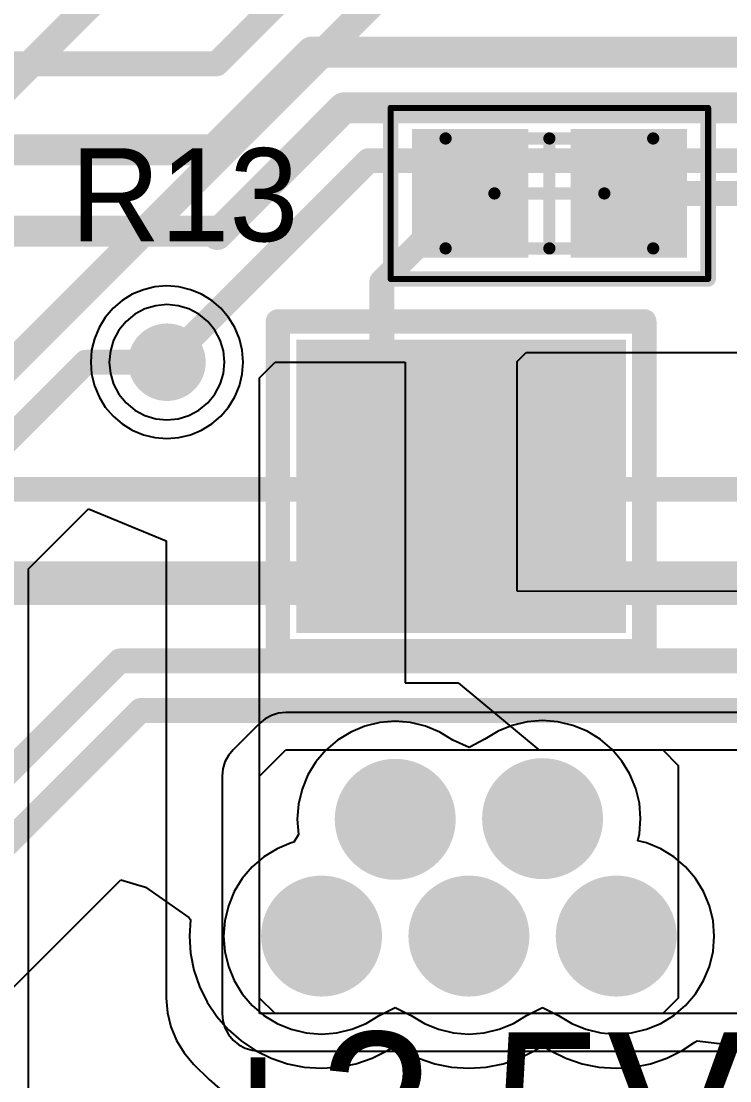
# Model space of a CAD drawing. Header units: millimetres. Extents: x 5.97 to 14.78, y 3.86 to 11.35.
# Drawn here: x 9.3382 to 9.5666, y 6.9883 to 7.3299 of the extents above; entities that cross this region are included whole.
import ezdxf

# ---------------------------------------------------------------- set-up
doc = ezdxf.new("R2010")
doc.units = ezdxf.units.MM
doc.header["$MEASUREMENT"] = 0
for name, color, linetype in [('BottomLayer', 5, 'Continuous'), ('Mechanical13', 56, 'Continuous'), ('Mechanical15', 56, 'Continuous'), ('Mechanical8', 56, 'Continuous'), ('MidLayer1', 16, 'Continuous'), ('MidLayer2', 76, 'Continuous'), ('MultiLayer', 9, 'Continuous'), ('TopLayer', 1, 'Continuous'), ('TopOverlay', 2, 'Continuous'), ('TopPaste', 8, 'Continuous'), ('TopSolder', 216, 'Continuous')]:
    doc.layers.add(name, color=color, linetype=linetype)

# ---------------------------------------------------------------- blocks, each defined once
blk = doc.blocks.new('2___S______NC_176')
at = {"layer": 'Mechanical15', "const_width": 0.00787}
for points in [[(-0.05906, 0.05315), (-0.05906, -0.05315)], [(0.05906, 0.05315), (-0.05709, 0.05315)], [(0.05906, 0.05315), (0.05906, -0.05118)], [(0.05906, -0.05118), (0.05906, -0.05315)], [(0.05906, -0.05315), (-0.05906, -0.05315)]]:
    blk.add_lwpolyline(points, dxfattribs=at)
at = {"layer": 'Mechanical15', "const_width": 0.00394}
for points in [[(-0.06102, 0.05315, 1), (-0.05709, 0.05315, 1)], [(-0.05906, 0.05315, 1), (-0.05512, 0.05315, 1)], [(0.05709, 0.05315, 1), (0.06102, 0.05315, 1)], [(0.05709, 0.05315, 1), (0.06102, 0.05315, 1)], [(0.05709, -0.05118, 1), (0.06102, -0.05118, 1)], [(0.05709, -0.05118, 1), (0.06102, -0.05118, 1)], [(-0.06102, -0.05315, 1), (-0.05709, -0.05315, 1)], [(-0.06102, -0.05315, 1), (-0.05709, -0.05315, 1)], [(0.05709, -0.05315, 1), (0.06102, -0.05315, 1)], [(0.05709, -0.05315, 1), (0.06102, -0.05315, 1)]]:
    blk.add_lwpolyline(points, format="xyb", close=True, dxfattribs=at)
at = {"layer": 'Mechanical8', "const_width": 0.00787}
for points in [[(-0.05906, 0.05315), (-0.05906, -0.05315)], [(0.05906, 0.05315), (-0.05906, 0.05315)], [(0.05906, 0.05315), (0.05906, -0.05315)], [(0.05906, -0.05315), (-0.05906, -0.05315)]]:
    blk.add_lwpolyline(points, dxfattribs=at)
at = {"layer": 'Mechanical8', "const_width": 0.00394}
for points in [[(-0.06102, 0.05315, 1), (-0.05709, 0.05315, 1)], [(-0.06102, 0.05315, 1), (-0.05709, 0.05315, 1)], [(0.05709, 0.05315, 1), (0.06102, 0.05315, 1)], [(0.05709, 0.05315, 1), (0.06102, 0.05315, 1)], [(-0.06102, -0.05315, 1), (-0.05709, -0.05315, 1)], [(-0.06102, -0.05315, 1), (-0.05709, -0.05315, 1)], [(0.05709, -0.05315, 1), (0.06102, -0.05315, 1)], [(0.05709, -0.05315, 1), (0.06102, -0.05315, 1)]]:
    blk.add_lwpolyline(points, format="xyb", close=True, dxfattribs=at)
at = {"layer": 'TopLayer'}
for points in [[(-0.04528, -0.03937), (-0.00591, -0.03937), (-0.04528, 0.03937), (-0.00591, 0.03937)], [(0.00591, -0.03937), (0.04528, -0.03937), (0.00591, 0.03937), (0.04528, 0.03937)]]:
    blk.add_solid(points, dxfattribs=at)
at = {"layer": 'TopPaste'}
blk.add_solid([(-0.042, -0.036), (0.042, -0.036), (-0.042, 0.036), (0.042, 0.036)], dxfattribs=at)
at = {"layer": 'TopSolder'}
for points in [[(-0.05315, -0.04724), (0.05315, -0.04724), (-0.05315, 0.04724), (0.05315, 0.04724)], [(-0.04778, -0.04187), (-0.00341, -0.04187), (-0.04778, 0.04187), (-0.00341, 0.04187)], [(0.00341, -0.04187), (0.04778, -0.04187), (0.00341, 0.04187), (0.04778, 0.04187)]]:
    blk.add_solid(points, dxfattribs=at)
blk = doc.blocks.new('0603R_233')
at = {"layer": 'Mechanical13', "const_width": 0.00394}
for points in [[(-0.03346, 0.01772), (-0.03346, -0.01772)], [(0.03346, 0.01772), (-0.03346, 0.01772)], [(0.03346, 0.01772), (0.03346, -0.01772)], [(0.03346, -0.01772), (-0.03346, -0.01772)]]:
    blk.add_lwpolyline(points, dxfattribs=at)
at = {"layer": 'Mechanical13', "const_width": 0.00197}
for points in [[(-0.03445, 0.01772, 1), (-0.03248, 0.01772, 1)], [(-0.03445, 0.01772, 1), (-0.03248, 0.01772, 1)], [(0.03248, 0.01772, 1), (0.03445, 0.01772, 1)], [(0.03248, 0.01772, 1), (0.03445, 0.01772, 1)], [(-0.03445, -0.01772, 1), (-0.03248, -0.01772, 1)], [(-0.03445, -0.01772, 1), (-0.03248, -0.01772, 1)], [(0.03248, -0.01772, 1), (0.03445, -0.01772, 1)], [(0.03248, -0.01772, 1), (0.03445, -0.01772, 1)]]:
    blk.add_lwpolyline(points, format="xyb", close=True, dxfattribs=at)
at = {"layer": 'Mechanical15'}
for points, const_width in [([(-0.05118, 0.02756), (-0.05118, -0.02756)], 0.00197), ([(0.05118, 0.02756), (-0.05118, 0.02756)], 0.00197), ([(0.05118, 0.02756), (0.05118, -0.02756)], 0.00197), ([(0, 0.01772), (0, -0.01772)], 0.00394), ([(0.01772, 0), (-0.01772, 0)], 0.00394), ([(0.05118, -0.02756), (-0.05118, -0.02756)], 0.00197)]:
    blk.add_lwpolyline(points, dxfattribs=dict(at, const_width=const_width))
for points, const_width in [([(-0.05167, 0.02756, 1), (-0.05069, 0.02756, 1)], 0.000984), ([(-0.05167, 0.02756, 1), (-0.05069, 0.02756, 1)], 0.000984), ([(0.05069, 0.02756, 1), (0.05167, 0.02756, 1)], 0.000984), ([(0.05069, 0.02756, 1), (0.05167, 0.02756, 1)], 0.000984), ([(-0.00098, 0.01772, 1), (0.00098, 0.01772, 1)], 0.00197), ([(-0.0187, 0, 1), (-0.01673, 0, 1)], 0.00197), ([(0.01673, 0, 1), (0.0187, 0, 1)], 0.00197), ([(-0.00098, -0.01772, 1), (0.00098, -0.01772, 1)], 0.00197), ([(-0.05167, -0.02756, 1), (-0.05069, -0.02756, 1)], 0.000984), ([(-0.05167, -0.02756, 1), (-0.05069, -0.02756, 1)], 0.000984), ([(0.05069, -0.02756, 1), (0.05167, -0.02756, 1)], 0.000984), ([(0.05069, -0.02756, 1), (0.05167, -0.02756, 1)], 0.000984)]:
    blk.add_lwpolyline(points, format="xyb", close=True, dxfattribs=dict(at, const_width=const_width))
at = {"layer": 'TopLayer'}
for points in [[(-0.00984, -0.01772), (-0.00984, 0.01772), (-0.04134, -0.01772), (-0.04134, 0.01772)], [(0.04134, -0.01772), (0.04134, 0.01772), (0.00984, -0.01772), (0.00984, 0.01772)]]:
    blk.add_solid(points, dxfattribs=at)
at = {"layer": 'TopOverlay', "const_width": 0.005}
for points in [[(-0.05118, 0.02756), (-0.05118, 0.00787)], [(-0.02165, 0.02756), (-0.05118, 0.02756)], [(0.02165, 0.02756), (-0.02165, 0.02756)], [(0.05118, 0.02756), (0.02165, 0.02756)], [(0.05118, 0.02756), (0.05118, -0.02756)], [(-0.05118, 0.00787), (-0.05118, -0.00787)], [(-0.05118, -0.00787), (-0.05118, -0.02756)], [(0.05118, -0.02756), (-0.05118, -0.02756)]]:
    blk.add_lwpolyline(points, dxfattribs=at)
at = {"layer": 'TopOverlay', "const_width": 0.0025}
for points in [[(-0.05243, 0.02756, 1), (-0.04993, 0.02756, 1)], [(-0.05243, 0.02756, 1), (-0.04993, 0.02756, 1)], [(-0.0229, 0.02756, 1), (-0.0204, 0.02756, 1)], [(-0.0229, 0.02756, 1), (-0.0204, 0.02756, 1)], [(0.0204, 0.02756, 1), (0.0229, 0.02756, 1)], [(0.0204, 0.02756, 1), (0.0229, 0.02756, 1)], [(0.04993, 0.02756, 1), (0.05243, 0.02756, 1)], [(0.04993, 0.02756, 1), (0.05243, 0.02756, 1)], [(-0.05243, 0.00787, 1), (-0.04993, 0.00787, 1)], [(-0.05243, 0.00787, 1), (-0.04993, 0.00787, 1)], [(-0.05243, -0.00787, 1), (-0.04993, -0.00787, 1)], [(-0.05243, -0.00787, 1), (-0.04993, -0.00787, 1)], [(-0.05243, -0.02756, 1), (-0.04993, -0.02756, 1)], [(-0.05243, -0.02756, 1), (-0.04993, -0.02756, 1)], [(0.04993, -0.02756, 1), (0.05243, -0.02756, 1)], [(0.04993, -0.02756, 1), (0.05243, -0.02756, 1)]]:
    blk.add_lwpolyline(points, format="xyb", close=True, dxfattribs=at)
at = {"layer": 'TopPaste'}
for points in [[(-0.00684, -0.02072), (-0.00684, 0.02072), (-0.04434, -0.02072), (-0.04434, 0.02072)], [(0.04434, -0.02072), (0.04434, 0.02072), (0.00684, -0.02072), (0.00684, 0.02072)]]:
    blk.add_solid(points, dxfattribs=at)
at = {"layer": 'TopSolder'}
for points in [[(-0.00734, -0.02022), (-0.00734, 0.02022), (-0.04384, -0.02022), (-0.04384, 0.02022)], [(0.04384, -0.02022), (0.04384, 0.02022), (0.00734, -0.02022), (0.00734, 0.02022)]]:
    blk.add_solid(points, dxfattribs=at)

msp = doc.modelspace()

# ---------------------------------------------------------------- linework, layer by layer
at = {"layer": 'BottomLayer'}
for p, q in [((9.31398, 6.99691), (9.37024, 7.05318)), ((9.37024, 7.05318), (9.37819, 7.05077)), ((9.37819, 7.05077), (9.39221, 7.04095)), ((9.39221, 7.04095), (9.39276, 7.04033)), ((9.39276, 7.04033), (9.39241, 7.035)), ((9.39241, 7.035), (9.39277, 7.02944)), ((9.39277, 7.02944), (9.39386, 7.02398)), ((9.39386, 7.02398), (9.39565, 7.0187)), ((9.39565, 7.0187), (9.39811, 7.0137)), ((9.39811, 7.0137), (9.40121, 7.00907)), ((9.40121, 7.00907), (9.40488, 7.00488)), ((9.40488, 7.00488), (9.40907, 7.00121)), ((9.40907, 7.00121), (9.4137, 6.99811)), ((9.4563, 6.99811), (9.45875, 6.99975)), ((9.45875, 6.99975), (9.4612, 6.99811)), ((9.5038, 6.99811), (9.50625, 6.99975)), ((9.50625, 6.99975), (9.5087, 6.99811)), ((9.5513, 6.99811), (9.55539, 7.00085)), ((9.55539, 7.00085), (9.55606, 7.00124)), ((9.55606, 7.00124), (9.57308, 6.99915)), ((9.4137, 6.99811), (9.4187, 6.99565)), ((9.4513, 6.99565), (9.4563, 6.99811)), ((9.4612, 6.99811), (9.4662, 6.99565)), ((9.4988, 6.99565), (9.5038, 6.99811)), ((9.5087, 6.99811), (9.5137, 6.99565)), ((9.5463, 6.99565), (9.5513, 6.99811)), ((9.4187, 6.99565), (9.42398, 6.99386)), ((9.42398, 6.99386), (9.42944, 6.99277)), ((9.42944, 6.99277), (9.435, 6.99241)), ((9.435, 6.99241), (9.44056, 6.99277)), ((9.44056, 6.99277), (9.44602, 6.99386)), ((9.44602, 6.99386), (9.4513, 6.99565)), ((9.4662, 6.99565), (9.47148, 6.99386)), ((9.47148, 6.99386), (9.47694, 6.99277)), ((9.47694, 6.99277), (9.4825, 6.99241)), ((9.4825, 6.99241), (9.48806, 6.99277)), ((9.48806, 6.99277), (9.49352, 6.99386)), ((9.49352, 6.99386), (9.4988, 6.99565)), ((9.5137, 6.99565), (9.51898, 6.99386)), ((9.51898, 6.99386), (9.52444, 6.99277)), ((9.52444, 6.99277), (9.53, 6.99241)), ((9.53, 6.99241), (9.53556, 6.99277)), ((9.53556, 6.99277), (9.54102, 6.99386)), ((9.54102, 6.99386), (9.5463, 6.99565))]:
    msp.add_line(p, q, dxfattribs=at)
for points, const_width in [([(9.40119, 7.31619), (9.425, 7.34)], 0.008), ([(9.40037, 7.2885), (9.43187, 7.32)], 0.01), ([(9.43187, 7.32), (9.96046, 7.32)], 0.01), ([(8.69818, 7.31619), (9.40119, 7.31619)], 0.008), ([(9.40135, 7.26119), (9.44215, 7.302)], 0.01), ([(9.44215, 7.302), (9.97075, 7.302)], 0.01), ([(9.11619, 7.2885), (9.40037, 7.2885)], 0.01), ([(9.38515, 7.22), (9.45015, 7.285)], 0.008), ([(9.45015, 7.285), (9.85481, 7.285)], 0.008), ([(9.0878, 7.2622), (9.40035, 7.2622)], 0.01), ([(9.40035, 7.2622), (9.40135, 7.26119)], 0.01), ([(9.19719, 7.179), (9.67615, 7.179)], 0.008), ([(9.15403, 7.14876), (9.67, 7.14876)], 0.014), ([(9.28125, 7.035), (9.36997, 7.12372)], 0.008), ([(9.36997, 7.12372), (9.67183, 7.12372)], 0.008), ([(9.28988, 7.021), (9.3766, 7.10772)], 0.008), ([(9.3766, 7.10772), (9.67846, 7.10772)], 0.008)]:
    msp.add_lwpolyline(points, dxfattribs=dict(at, const_width=const_width))
for points, const_width in [([(9.42937, 7.32, 1), (9.43437, 7.32, 1)], 0.005), ([(9.42937, 7.32, 1), (9.43437, 7.32, 1)], 0.005), ([(9.3992, 7.31619, 1), (9.4032, 7.31619, 1)], 0.004), ([(9.3992, 7.31619, 1), (9.4032, 7.31619, 1)], 0.004), ([(9.43965, 7.302, 1), (9.44465, 7.302, 1)], 0.005), ([(9.43965, 7.302, 1), (9.44465, 7.302, 1)], 0.005), ([(9.39787, 7.2885, 1), (9.40287, 7.2885, 1)], 0.005), ([(9.39787, 7.2885, 1), (9.40287, 7.2885, 1)], 0.005), ([(9.44815, 7.285, 1), (9.45215, 7.285, 1)], 0.004), ([(9.44815, 7.285, 1), (9.45215, 7.285, 1)], 0.004), ([(9.39785, 7.2622, 1), (9.40285, 7.2622, 1)], 0.005), ([(9.39785, 7.2622, 1), (9.40285, 7.2622, 1)], 0.005), ([(9.39885, 7.26119, 1), (9.40385, 7.26119, 1)], 0.005), ([(9.39885, 7.26119, 1), (9.40385, 7.26119, 1)], 0.005), ([(9.3789, 7.22, 1), (9.3914, 7.22, 1)], 0.0125), ([(9.38315, 7.22, 1), (9.38715, 7.22, 1)], 0.004), ([(9.36797, 7.12372, 1), (9.37197, 7.12372, 1)], 0.004), ([(9.36797, 7.12372, 1), (9.37197, 7.12372, 1)], 0.004), ([(9.3746, 7.10772, 1), (9.3786, 7.10772, 1)], 0.004), ([(9.3746, 7.10772, 1), (9.3786, 7.10772, 1)], 0.004), ([(9.4525, 7.07264, 1), (9.465, 7.07264, 1)], 0.0125), ([(9.5, 7.07286, 1), (9.5125, 7.07286, 1)], 0.0125), ([(9.42875, 7.035, 1), (9.44125, 7.035, 1)], 0.0125), ([(9.47625, 7.035, 1), (9.48875, 7.035, 1)], 0.0125), ([(9.52375, 7.035, 1), (9.53625, 7.035, 1)], 0.0125)]:
    msp.add_lwpolyline(points, format="xyb", close=True, dxfattribs=dict(at, const_width=const_width))
at = {"layer": 'MidLayer1'}
for p, q in [((9.38515, 7.23859), (9.38152, 7.23823)), ((9.38877, 7.23823), (9.38515, 7.23859)), ((9.37482, 7.23546), (9.372, 7.23314)), ((9.37803, 7.23717), (9.37482, 7.23546)), ((9.38152, 7.23823), (9.37803, 7.23717)), ((9.39226, 7.23717), (9.38877, 7.23823)), ((9.39548, 7.23546), (9.39226, 7.23717)), ((9.39829, 7.23314), (9.39548, 7.23546)), ((9.372, 7.23314), (9.36969, 7.23033)), ((9.4006, 7.23033), (9.39829, 7.23314)), ((9.36969, 7.23033), (9.36797, 7.22711)), ((9.40232, 7.22711), (9.4006, 7.23033)), ((9.36797, 7.22711), (9.36692, 7.22363)), ((9.40338, 7.22363), (9.40232, 7.22711)), ((9.36692, 7.22363), (9.36656, 7.22)), ((9.40374, 7.22), (9.40338, 7.22363)), ((9.36656, 7.22), (9.36692, 7.21637)), ((9.40338, 7.21637), (9.40374, 7.22)), ((9.36692, 7.21637), (9.36797, 7.21289)), ((9.40232, 7.21289), (9.40338, 7.21637)), ((9.36797, 7.21289), (9.36969, 7.20967)), ((9.4006, 7.20967), (9.40232, 7.21289)), ((9.36969, 7.20967), (9.372, 7.20686)), ((9.39829, 7.20686), (9.4006, 7.20967)), ((9.372, 7.20686), (9.37482, 7.20454)), ((9.37482, 7.20454), (9.37803, 7.20283)), ((9.39226, 7.20283), (9.39548, 7.20454)), ((9.39548, 7.20454), (9.39829, 7.20686)), ((9.37803, 7.20283), (9.38152, 7.20177)), ((9.38152, 7.20177), (9.38515, 7.20141)), ((9.38515, 7.20141), (9.38877, 7.20177)), ((9.38877, 7.20177), (9.39226, 7.20283)), ((9.44899, 7.10269), (9.44441, 7.10079)), ((9.45381, 7.10385), (9.44899, 7.10269)), ((9.45875, 7.10424), (9.45381, 7.10385)), ((9.46369, 7.10385), (9.45875, 7.10424)), ((9.46851, 7.10269), (9.46369, 7.10385)), ((9.47309, 7.10079), (9.46851, 7.10269)), ((9.49649, 7.10291), (9.49191, 7.10102)), ((9.50131, 7.10407), (9.49649, 7.10291)), ((9.50625, 7.10446), (9.50131, 7.10407)), ((9.51119, 7.10407), (9.50625, 7.10446)), ((9.51601, 7.10291), (9.51119, 7.10407)), ((9.52059, 7.10102), (9.51601, 7.10291)), ((9.44441, 7.10079), (9.44018, 7.0982)), ((9.47732, 7.0982), (9.47309, 7.10079)), ((9.48768, 7.09843), (9.48263, 7.09579)), ((9.49191, 7.10102), (9.48768, 7.09843)), ((9.52482, 7.09843), (9.52059, 7.10102)), ((9.52859, 7.09521), (9.52482, 7.09843)), ((9.43641, 7.09498), (9.43319, 7.09121)), ((9.44018, 7.0982), (9.43641, 7.09498)), ((9.48263, 7.09579), (9.47732, 7.0982)), ((9.53181, 7.09144), (9.52859, 7.09521)), ((9.43319, 7.09121), (9.4306, 7.08698)), ((9.5344, 7.08721), (9.53181, 7.09144)), ((9.4306, 7.08698), (9.4287, 7.0824)), ((9.5363, 7.08263), (9.5344, 7.08721)), ((9.4287, 7.0824), (9.42754, 7.07758)), ((9.53746, 7.07781), (9.5363, 7.08263)), ((9.53785, 7.07286), (9.53746, 7.07781)), ((9.42754, 7.07758), (9.42715, 7.07264)), ((9.42715, 7.07264), (9.42754, 7.0677)), ((9.53746, 7.06792), (9.53785, 7.07286)), ((9.42754, 7.0677), (9.42604, 7.06524)), ((9.53693, 7.06573), (9.53746, 7.06792)), ((9.42524, 7.06505), (9.42066, 7.06315)), ((9.42604, 7.06524), (9.42524, 7.06505)), ((9.53976, 7.06505), (9.53693, 7.06573)), ((9.54434, 7.06315), (9.53976, 7.06505)), ((9.42066, 7.06315), (9.41643, 7.06056)), ((9.54857, 7.06056), (9.54434, 7.06315)), ((9.41266, 7.05734), (9.40944, 7.05357)), ((9.41643, 7.06056), (9.41266, 7.05734)), ((9.55234, 7.05734), (9.54857, 7.06056)), ((9.55556, 7.05357), (9.55234, 7.05734)), ((9.40944, 7.05357), (9.40685, 7.04934)), ((9.55815, 7.04934), (9.55556, 7.05357)), ((9.40685, 7.04934), (9.40495, 7.04476)), ((9.56005, 7.04476), (9.55815, 7.04934)), ((9.40495, 7.04476), (9.40379, 7.03994)), ((9.56121, 7.03994), (9.56005, 7.04476)), ((9.40379, 7.03994), (9.4034, 7.035)), ((9.5616, 7.035), (9.56121, 7.03994)), ((9.4034, 7.035), (9.40379, 7.03006)), ((9.56121, 7.03006), (9.5616, 7.035)), ((9.40379, 7.03006), (9.40495, 7.02524)), ((9.56005, 7.02524), (9.56121, 7.03006)), ((9.40495, 7.02524), (9.40685, 7.02066)), ((9.55815, 7.02066), (9.56005, 7.02524)), ((9.40685, 7.02066), (9.40944, 7.01643)), ((9.55556, 7.01643), (9.55815, 7.02066)), ((9.40944, 7.01643), (9.41266, 7.01266)), ((9.55234, 7.01266), (9.55556, 7.01643)), ((9.41266, 7.01266), (9.41643, 7.00944)), ((9.45357, 7.00944), (9.45875, 7.01197)), ((9.45875, 7.01197), (9.46393, 7.00944)), ((9.50107, 7.00944), (9.50625, 7.01197)), ((9.50625, 7.01197), (9.51143, 7.00944)), ((9.54857, 7.00944), (9.55234, 7.01266)), ((9.41643, 7.00944), (9.42066, 7.00685)), ((9.42066, 7.00685), (9.42524, 7.00495)), ((9.44476, 7.00495), (9.44934, 7.00685)), ((9.44934, 7.00685), (9.45357, 7.00944)), ((9.46393, 7.00944), (9.46816, 7.00685)), ((9.46816, 7.00685), (9.47274, 7.00495)), ((9.49226, 7.00495), (9.49684, 7.00685)), ((9.49684, 7.00685), (9.50107, 7.00944)), ((9.51143, 7.00944), (9.51566, 7.00685)), ((9.51566, 7.00685), (9.52024, 7.00495)), ((9.53976, 7.00495), (9.54434, 7.00685)), ((9.54434, 7.00685), (9.54857, 7.00944)), ((9.42524, 7.00495), (9.43006, 7.00379)), ((9.43006, 7.00379), (9.435, 7.0034)), ((9.435, 7.0034), (9.43994, 7.00379)), ((9.43994, 7.00379), (9.44476, 7.00495)), ((9.47274, 7.00495), (9.47756, 7.00379)), ((9.47756, 7.00379), (9.4825, 7.0034)), ((9.4825, 7.0034), (9.48744, 7.00379)), ((9.48744, 7.00379), (9.49226, 7.00495)), ((9.52024, 7.00495), (9.52506, 7.00379)), ((9.52506, 7.00379), (9.53, 7.0034)), ((9.53, 7.0034), (9.53494, 7.00379)), ((9.53494, 7.00379), (9.53976, 7.00495))]:
    msp.add_line(p, q, dxfattribs=at)
for points, const_width in [([(9.3789, 7.22, 1), (9.3914, 7.22, 1)], 0.0125), ([(9.449, 7.07264, 1), (9.4685, 7.07264, 1)], 0.0195), ([(9.4965, 7.07286, 1), (9.516, 7.07286, 1)], 0.0195), ([(9.42525, 7.035, 1), (9.44475, 7.035, 1)], 0.0195), ([(9.47275, 7.035, 1), (9.49225, 7.035, 1)], 0.0195), ([(9.52025, 7.035, 1), (9.53975, 7.035, 1)], 0.0195)]:
    msp.add_lwpolyline(points, format="xyb", close=True, dxfattribs=dict(at, const_width=const_width))
at = {"layer": 'MidLayer2'}
for p, q in [((9.37399, 7.2419), (9.3707, 7.23988)), ((9.37755, 7.24337), (9.37399, 7.2419)), ((9.3813, 7.24427), (9.37755, 7.24337)), ((9.38515, 7.24458), (9.3813, 7.24427)), ((9.38899, 7.24427), (9.38515, 7.24458)), ((9.39274, 7.24337), (9.38899, 7.24427)), ((9.39631, 7.2419), (9.39274, 7.24337)), ((9.39959, 7.23988), (9.39631, 7.2419)), ((9.3707, 7.23988), (9.36777, 7.23738)), ((9.40253, 7.23738), (9.39959, 7.23988)), ((9.36777, 7.23738), (9.36527, 7.23445)), ((9.40503, 7.23445), (9.40253, 7.23738)), ((9.36527, 7.23445), (9.36325, 7.23116)), ((9.40705, 7.23116), (9.40503, 7.23445)), ((9.36325, 7.23116), (9.36178, 7.22759)), ((9.40852, 7.22759), (9.40705, 7.23116)), ((9.36178, 7.22759), (9.36088, 7.22384)), ((9.40942, 7.22384), (9.40852, 7.22759)), ((9.36088, 7.22384), (9.36057, 7.22)), ((9.40972, 7.22), (9.40942, 7.22384)), ((9.36057, 7.22), (9.36088, 7.21616)), ((9.40942, 7.21616), (9.40972, 7.22)), ((9.36088, 7.21616), (9.36178, 7.21241)), ((9.40852, 7.21241), (9.40942, 7.21616)), ((9.36178, 7.21241), (9.36325, 7.20884)), ((9.40705, 7.20884), (9.40852, 7.21241)), ((9.36325, 7.20884), (9.36527, 7.20555)), ((9.40503, 7.20555), (9.40705, 7.20884)), ((9.36527, 7.20555), (9.36777, 7.20262)), ((9.40253, 7.20262), (9.40503, 7.20555)), ((9.36777, 7.20262), (9.3707, 7.20012)), ((9.39959, 7.20012), (9.40253, 7.20262)), ((9.3707, 7.20012), (9.37399, 7.1981)), ((9.37399, 7.1981), (9.37755, 7.19663)), ((9.39274, 7.19663), (9.39631, 7.1981)), ((9.39631, 7.1981), (9.39959, 7.20012)), ((9.37755, 7.19663), (9.3813, 7.19573)), ((9.3813, 7.19573), (9.38515, 7.19542)), ((9.38515, 7.19542), (9.38899, 7.19573)), ((9.38899, 7.19573), (9.39274, 7.19663)), ((9.41887, 7.10614), (9.41679, 7.10503)), ((9.42113, 7.10683), (9.41887, 7.10614)), ((9.42349, 7.10706), (9.42113, 7.10683)), ((9.69523, 7.10706), (9.42349, 7.10706)), ((9.41496, 7.10353), (9.40647, 7.09504)), ((9.41679, 7.10503), (9.41496, 7.10353)), ((9.41496, 7.10353), (9.41496, 7.10353)), ((9.40647, 7.09504), (9.40497, 7.09321)), ((9.415, 7.08652), (9.42349, 7.095)), ((9.42349, 7.095), (9.69523, 7.095)), ((9.40497, 7.09321), (9.40386, 7.09113)), ((9.40317, 7.08887), (9.40294, 7.08652)), ((9.40386, 7.09113), (9.40317, 7.08887)), ((9.40294, 7.08652), (9.40294, 7.08651)), ((9.40294, 7.08651), (9.40294, 7.01)), ((9.415, 7.01), (9.415, 7.08652)), ((9.40294, 7.01), (9.40317, 7.00765)), ((9.59554, 7.01), (9.415, 7.01)), ((9.40317, 7.00765), (9.40386, 7.00539)), ((9.40386, 7.00539), (9.40497, 7.0033)), ((9.40497, 7.0033), (9.40647, 7.00147)), ((9.40647, 7.00147), (9.4083, 6.99997)), ((9.4083, 6.99997), (9.41039, 6.99886)), ((9.41039, 6.99886), (9.41265, 6.99817)), ((9.41265, 6.99817), (9.415, 6.99794)), ((9.415, 6.99794), (9.59554, 6.99794))]:
    msp.add_line(p, q, dxfattribs=at)
for points, const_width in [([(9.3789, 7.22, 1), (9.3914, 7.22, 1)], 0.0125), ([(9.449, 7.07264, 1), (9.4685, 7.07264, 1)], 0.0195), ([(9.4965, 7.07286, 1), (9.516, 7.07286, 1)], 0.0195), ([(9.42525, 7.035, 1), (9.44475, 7.035, 1)], 0.0195), ([(9.47275, 7.035, 1), (9.49225, 7.035, 1)], 0.0195), ([(9.52025, 7.035, 1), (9.53975, 7.035, 1)], 0.0195)]:
    msp.add_lwpolyline(points, format="xyb", close=True, dxfattribs=dict(at, const_width=const_width))
at = {"layer": 'MultiLayer'}
for points, const_width in [([(9.3789, 7.22, 1), (9.3914, 7.22, 1)], 0.0125), ([(9.449, 7.07264, 1), (9.4685, 7.07264, 1)], 0.0195), ([(9.4965, 7.07286, 1), (9.516, 7.07286, 1)], 0.0195), ([(9.42525, 7.035, 1), (9.44475, 7.035, 1)], 0.0195), ([(9.47275, 7.035, 1), (9.49225, 7.035, 1)], 0.0195), ([(9.52025, 7.035, 1), (9.53975, 7.035, 1)], 0.0195)]:
    msp.add_lwpolyline(points, format="xyb", close=True, dxfattribs=dict(at, const_width=const_width))
at = {"layer": 'TopLayer'}
for p, q in [((9.49809, 7.22028), (9.50092, 7.22311)), ((9.50092, 7.22311), (9.64296, 7.22311)), ((9.415, 7.215), (9.42, 7.22)), ((9.42, 7.22), (9.46191, 7.22)), ((9.46191, 7.22), (9.46191, 7.11663)), ((9.49809, 7.14614), (9.49809, 7.22028)), ((9.415, 7.015), (9.415, 7.215)), ((9.34057, 7.15344), (9.35991, 7.17277)), ((9.35991, 7.17277), (9.38491, 7.16241)), ((9.38491, 7.16241), (9.38491, 7.015)), ((9.34057, 6.6615), (9.34057, 7.15344)), ((9.58885, 7.14612), (9.49809, 7.14614)), ((9.46191, 7.11663), (9.47908, 7.11663)), ((9.47908, 7.11663), (9.505, 7.095)), ((9.505, 7.095), (9.545, 7.095)), ((9.545, 7.095), (9.55, 7.09)), ((9.55, 7.09), (9.55, 7.015)), ((9.38491, 7.015), (9.38528, 7.01029)), ((9.42, 7.01), (9.415, 7.015)), ((9.55, 7.015), (9.545, 7.01)), ((9.38528, 7.01029), (9.38638, 7.0057)), ((9.545, 7.01), (9.42, 7.01)), ((9.38638, 7.0057), (9.38819, 7.00134)), ((9.38819, 7.00134), (9.39065, 6.99731)), ((9.39065, 6.99731), (9.39372, 6.99372)), ((9.39372, 6.99372), (9.39872, 6.98872)), ((9.39872, 6.98872), (9.40231, 6.98565))]:
    msp.add_line(p, q, dxfattribs=at)
for points, const_width in [([(9.288, 7.17238), (9.47493, 7.35932)], 0.009), ([(9.315, 7.29), (9.37507, 7.35007)], 0.009), ([(9.45441, 7.24596), (9.48286, 7.27441)], 0.008), ([(9.53404, 7.27441), (9.58074, 7.27441)], 0.008), ([(9.45441, 7.18), (9.45441, 7.24596)], 0.008), ([(9.3065, 7.16755), (9.35895, 7.22)], 0.008), ([(9.35895, 7.22), (9.38515, 7.22)], 0.008)]:
    msp.add_lwpolyline(points, dxfattribs=dict(at, const_width=const_width))
for points, const_width in [([(9.48086, 7.27441, 1), (9.48486, 7.27441, 1)], 0.004), ([(9.53204, 7.27441, 1), (9.53604, 7.27441, 1)], 0.004), ([(9.45241, 7.24596, 1), (9.45641, 7.24596, 1)], 0.004), ([(9.45241, 7.24596, 1), (9.45641, 7.24596, 1)], 0.004), ([(9.3789, 7.22, 1), (9.3914, 7.22, 1)], 0.0125), ([(9.35695, 7.22, 1), (9.36095, 7.22, 1)], 0.004), ([(9.35695, 7.22, 1), (9.36095, 7.22, 1)], 0.004), ([(9.38315, 7.22, 1), (9.38715, 7.22, 1)], 0.004), ([(9.45241, 7.18, 1), (9.45641, 7.18, 1)], 0.004), ([(9.4525, 7.07264, 1), (9.465, 7.07264, 1)], 0.0125), ([(9.5, 7.07286, 1), (9.5125, 7.07286, 1)], 0.0125), ([(9.42875, 7.035, 1), (9.44125, 7.035, 1)], 0.0125), ([(9.47625, 7.035, 1), (9.48875, 7.035, 1)], 0.0125), ([(9.52375, 7.035, 1), (9.53625, 7.035, 1)], 0.0125)]:
    msp.add_lwpolyline(points, format="xyb", close=True, dxfattribs=dict(at, const_width=const_width))

# ---------------------------------------------------------------- block references
at = {"rotation": 180}
for name, p in [('0603R_233', (9.50845, 7.27441)), ('2___S______NC_176', (9.48, 7.18))]:
    msp.add_blockref(name, p, dxfattribs=at)

# ---------------------------------------------------------------- texts
at = {"layer": 'TopOverlay'}
for s, height, p in [('R13', 0.03, (9.354, 7.259)), ('+2.5V ERR', 0.05, (9.395, 6.954))]:
    msp.add_text(s, height=height, dxfattribs=at).set_placement(p)

doc.saveas('drawing.dxf')
